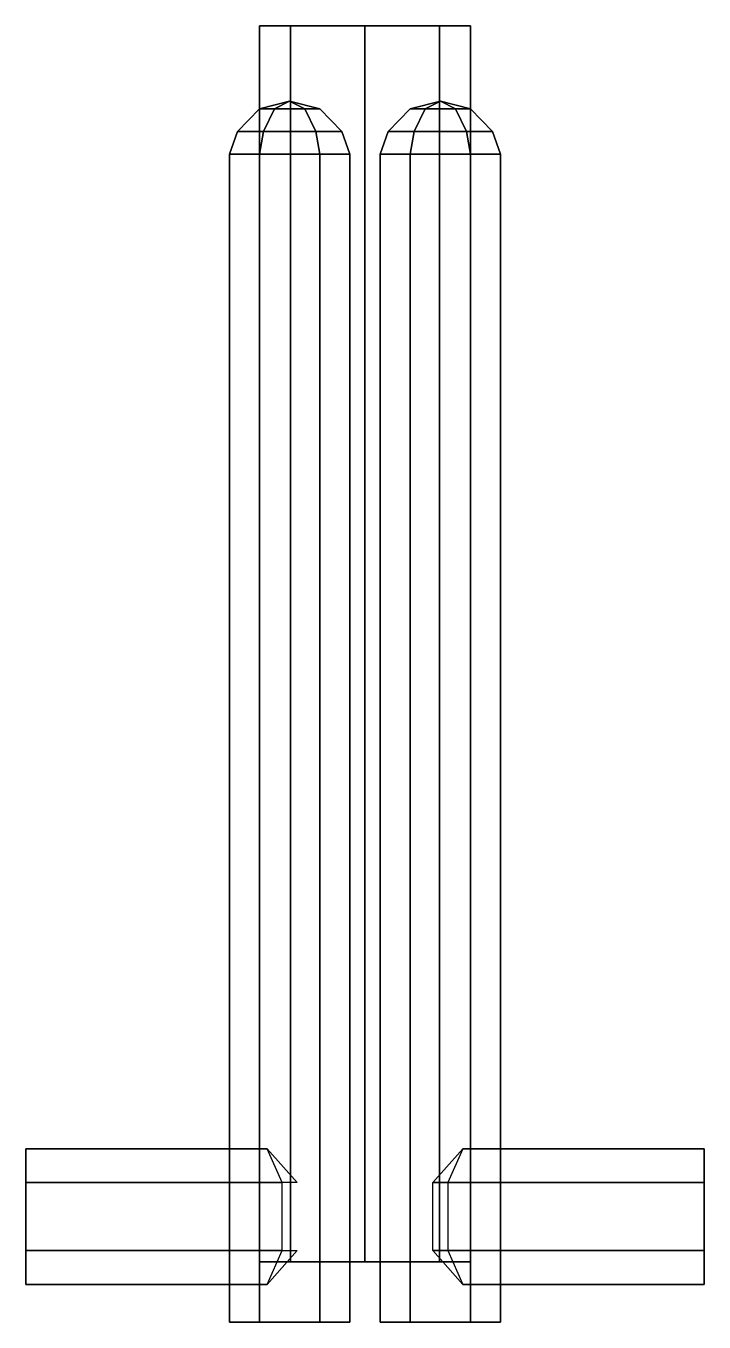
# Model space of a CAD drawing. Extents: x -0.45 to 0.45, y -0.14 to 1.58.
import ezdxf

# ---------------------------------------------------------------- set-up
doc = ezdxf.new("R2010")
doc.units = 0
doc.layers.add('SLEEVE', color=5, linetype='CONTINUOUS')

msp = doc.modelspace()

# ---------------------------------------------------------------- linework, layer by layer
at = {"layer": 'SLEEVE'}
for points in [[(-0.099, 1.58, 0.119), (-0.14, 1.58, 0.02), (-0.14, -0.06, 0.02), (-0.099, -0.06, 0.119)], [(-0.14, 1.58, 0.02), (-0.099, 1.58, -0.079), (-0.099, -0.06, -0.079), (-0.14, -0.06, 0.02)], [(0.099, 1.58, 0.119), (-0.14, 1.58, 0.02), (-0.099, 1.58, 0.119), (0, 1.58, 0.16)], [(0.14, 1.58, 0.02), (-0.099, 1.58, -0.079), (-0.14, 1.58, 0.02), (0.099, 1.58, 0.119)], [(0, 1.58, 0.16), (-0.099, 1.58, 0.119), (-0.099, -0.06, 0.119), (0, -0.06, 0.16)], [(-0.099, 1.58, -0.079), (0, 1.58, -0.12), (0, -0.06, -0.12), (-0.099, -0.06, -0.079)], [(0.099, 1.58, -0.079), (0, 1.58, -0.12), (-0.099, 1.58, -0.079), (0.14, 1.58, 0.02)], [(0.099, 1.58, 0.119), (0, 1.58, 0.16), (0, -0.06, 0.16), (0.099, -0.06, 0.119)], [(0, 1.58, -0.12), (0.099, 1.58, -0.079), (0.099, -0.06, -0.079), (0, -0.06, -0.12)], [(0.14, 1.58, 0.02), (0.099, 1.58, 0.119), (0.099, -0.06, 0.119), (0.14, -0.06, 0.02)], [(0.099, 1.58, -0.079), (0.14, 1.58, 0.02), (0.14, -0.06, 0.02), (0.099, -0.06, -0.079)], [(-0.1, 1.48, 0.23), (-0.14, 1.47, 0.23), (-0.12, 1.47, 0.2646), (-0.1, 1.48, 0.23)], [(-0.1, 1.48, 0.23), (-0.12, 1.47, 0.1954), (-0.14, 1.47, 0.23), (-0.1, 1.48, 0.23)], [(-0.1, 1.48, 0.23), (-0.12, 1.47, 0.2646), (-0.08, 1.47, 0.2646), (-0.1, 1.48, 0.23)], [(-0.1, 1.48, 0.23), (-0.08, 1.47, 0.1954), (-0.12, 1.47, 0.1954), (-0.1, 1.48, 0.23)], [(-0.1, 1.48, 0.23), (-0.08, 1.47, 0.2646), (-0.06, 1.47, 0.23), (-0.1, 1.48, 0.23)], [(-0.1, 1.48, 0.23), (-0.06, 1.47, 0.23), (-0.08, 1.47, 0.1954), (-0.1, 1.48, 0.23)], [(0.1, 1.48, 0.23), (0.06, 1.47, 0.23), (0.08, 1.47, 0.2646), (0.1, 1.48, 0.23)], [(0.1, 1.48, 0.23), (0.08, 1.47, 0.1954), (0.06, 1.47, 0.23), (0.1, 1.48, 0.23)], [(0.1, 1.48, 0.23), (0.08, 1.47, 0.2646), (0.12, 1.47, 0.2646), (0.1, 1.48, 0.23)], [(0.1, 1.48, 0.23), (0.12, 1.47, 0.1954), (0.08, 1.47, 0.1954), (0.1, 1.48, 0.23)], [(0.1, 1.48, 0.23), (0.12, 1.47, 0.2646), (0.14, 1.47, 0.23), (0.1, 1.48, 0.23)], [(0.1, 1.48, 0.23), (0.14, 1.47, 0.23), (0.12, 1.47, 0.1954), (0.1, 1.48, 0.23)], [(-0.14, 1.47, 0.23), (-0.1693, 1.44, 0.23), (-0.1346, 1.44, 0.29), (-0.12, 1.47, 0.2646)], [(-0.12, 1.47, 0.1954), (-0.1346, 1.44, 0.17), (-0.1693, 1.44, 0.23), (-0.14, 1.47, 0.23)], [(-0.12, 1.47, 0.2646), (-0.1346, 1.44, 0.29), (-0.0654, 1.44, 0.29), (-0.08, 1.47, 0.2646)], [(-0.08, 1.47, 0.1954), (-0.0654, 1.44, 0.17), (-0.1346, 1.44, 0.17), (-0.12, 1.47, 0.1954)], [(-0.08, 1.47, 0.2646), (-0.0654, 1.44, 0.29), (-0.0307, 1.44, 0.23), (-0.06, 1.47, 0.23)], [(-0.06, 1.47, 0.23), (-0.0307, 1.44, 0.23), (-0.0654, 1.44, 0.17), (-0.08, 1.47, 0.1954)], [(0.06, 1.47, 0.23), (0.0307, 1.44, 0.23), (0.0654, 1.44, 0.29), (0.08, 1.47, 0.2646)], [(0.08, 1.47, 0.1954), (0.0654, 1.44, 0.17), (0.0307, 1.44, 0.23), (0.06, 1.47, 0.23)], [(0.08, 1.47, 0.2646), (0.0654, 1.44, 0.29), (0.1346, 1.44, 0.29), (0.12, 1.47, 0.2646)], [(0.12, 1.47, 0.1954), (0.1346, 1.44, 0.17), (0.0654, 1.44, 0.17), (0.08, 1.47, 0.1954)], [(0.12, 1.47, 0.2646), (0.1346, 1.44, 0.29), (0.1693, 1.44, 0.23), (0.14, 1.47, 0.23)], [(0.14, 1.47, 0.23), (0.1693, 1.44, 0.23), (0.1346, 1.44, 0.17), (0.12, 1.47, 0.1954)], [(-0.1693, 1.44, 0.23), (-0.18, 1.41, 0.23), (-0.14, 1.41, 0.2993), (-0.1346, 1.44, 0.29)], [(-0.1346, 1.44, 0.17), (-0.14, 1.41, 0.1607), (-0.18, 1.41, 0.23), (-0.1693, 1.44, 0.23)], [(-0.1346, 1.44, 0.29), (-0.14, 1.41, 0.2993), (-0.06, 1.41, 0.2993), (-0.0654, 1.44, 0.29)], [(-0.0654, 1.44, 0.17), (-0.06, 1.41, 0.1607), (-0.14, 1.41, 0.1607), (-0.1346, 1.44, 0.17)], [(-0.0654, 1.44, 0.29), (-0.06, 1.41, 0.2993), (-0.02, 1.41, 0.23), (-0.0307, 1.44, 0.23)], [(-0.0307, 1.44, 0.23), (-0.02, 1.41, 0.23), (-0.06, 1.41, 0.1607), (-0.0654, 1.44, 0.17)], [(0.0307, 1.44, 0.23), (0.02, 1.41, 0.23), (0.06, 1.41, 0.2993), (0.0654, 1.44, 0.29)], [(0.0654, 1.44, 0.17), (0.06, 1.41, 0.1607), (0.02, 1.41, 0.23), (0.0307, 1.44, 0.23)], [(0.0654, 1.44, 0.29), (0.06, 1.41, 0.2993), (0.14, 1.41, 0.2993), (0.1346, 1.44, 0.29)], [(0.1346, 1.44, 0.17), (0.14, 1.41, 0.1607), (0.06, 1.41, 0.1607), (0.0654, 1.44, 0.17)], [(0.1346, 1.44, 0.29), (0.14, 1.41, 0.2993), (0.18, 1.41, 0.23), (0.1693, 1.44, 0.23)], [(0.1693, 1.44, 0.23), (0.18, 1.41, 0.23), (0.14, 1.41, 0.1607), (0.1346, 1.44, 0.17)], [(-0.14, 1.41, 0.2993), (-0.18, 1.41, 0.23), (-0.18, -0.14, 0.23), (-0.14, -0.14, 0.2993)], [(-0.18, 1.41, 0.23), (-0.14, 1.41, 0.1607), (-0.14, -0.14, 0.1607), (-0.18, -0.14, 0.23)], [(-0.06, 1.41, 0.2993), (-0.14, 1.41, 0.2993), (-0.14, -0.14, 0.2993), (-0.06, -0.14, 0.2993)], [(-0.14, 1.41, 0.1607), (-0.06, 1.41, 0.1607), (-0.06, -0.14, 0.1607), (-0.14, -0.14, 0.1607)], [(-0.02, 1.41, 0.23), (-0.06, 1.41, 0.2993), (-0.06, -0.14, 0.2993), (-0.02, -0.14, 0.23)], [(-0.06, 1.41, 0.1607), (-0.02, 1.41, 0.23), (-0.02, -0.14, 0.23), (-0.06, -0.14, 0.1607)], [(0.06, 1.41, 0.2993), (0.02, 1.41, 0.23), (0.02, -0.14, 0.23), (0.06, -0.14, 0.2993)], [(0.02, 1.41, 0.23), (0.06, 1.41, 0.1607), (0.06, -0.14, 0.1607), (0.02, -0.14, 0.23)], [(0.14, 1.41, 0.2993), (0.06, 1.41, 0.2993), (0.06, -0.14, 0.2993), (0.14, -0.14, 0.2993)], [(0.06, 1.41, 0.1607), (0.14, 1.41, 0.1607), (0.14, -0.14, 0.1607), (0.06, -0.14, 0.1607)], [(0.18, 1.41, 0.23), (0.14, 1.41, 0.2993), (0.14, -0.14, 0.2993), (0.18, -0.14, 0.23)], [(0.14, 1.41, 0.1607), (0.18, 1.41, 0.23), (0.18, -0.14, 0.23), (0.14, -0.14, 0.1607)], [(-0.11, 0.045, 0.0779), (-0.13, 0.09), (-0.45, 0.09), (-0.45, 0.045, 0.0779)], [(-0.13, 0.09), (-0.09, 0.045, -0.0779), (-0.45, 0.045, -0.0779), (-0.45, 0.09)], [(-0.45, 0.045, 0.0779), (-0.45, 0.09), (-0.45, 0.045, -0.0779), (-0.45, -0.045, 0.0779)], [(0.45, 0.09), (0.45, 0.045, -0.0779), (0.09, 0.045, -0.0779), (0.13, 0.09)], [(0.45, 0.045, 0.0779), (0.45, 0.09), (0.13, 0.09), (0.11, 0.045, 0.0779)], [(0.45, -0.09), (0.45, 0.09), (0.45, 0.045, 0.0779), (0.45, -0.045, 0.0779)], [(0.45, -0.045, -0.0779), (0.45, 0.045, -0.0779), (0.45, 0.09), (0.45, -0.09)], [(-0.11, -0.045, 0.0779), (-0.11, 0.045, 0.0779), (-0.45, 0.045, 0.0779), (-0.45, -0.045, 0.0779)], [(-0.14, 0.045, -0.0779), (-0.14, -0.045, -0.0779), (-0.45, -0.045, -0.0779), (-0.45, 0.045, -0.0779)], [(-0.45, -0.045, 0.0779), (-0.45, 0.045, -0.0779), (-0.45, -0.045, -0.0779), (-0.45, -0.09)], [(0.45, 0.045, -0.0779), (0.45, -0.045, -0.0779), (0.09, -0.045, -0.0779), (0.09, 0.045, -0.0779)], [(0.45, -0.045, 0.0779), (0.45, 0.045, 0.0779), (0.11, 0.045, 0.0779), (0.11, -0.045, 0.0779)], [(-0.13, -0.09), (-0.11, -0.045, 0.0779), (-0.45, -0.045, 0.0779), (-0.45, -0.09)], [(-0.09, -0.045, -0.0779), (-0.13, -0.09), (-0.45, -0.09), (-0.45, -0.045, -0.0779)], [(0.45, -0.045, -0.0779), (0.45, -0.09), (0.13, -0.09), (0.09, -0.045, -0.0779)], [(0.45, -0.09), (0.45, -0.045, 0.0779), (0.11, -0.045, 0.0779), (0.13, -0.09)], [(-0.02, -0.14, 0.23), (-0.18, -0.14, 0.23), (-0.14, -0.14, 0.1607), (-0.06, -0.14, 0.1607)], [(-0.06, -0.14, 0.2993), (-0.14, -0.14, 0.2993), (-0.18, -0.14, 0.23), (-0.02, -0.14, 0.23)], [(0.14, -0.14, 0.2993), (0.06, -0.14, 0.2993), (0.02, -0.14, 0.23), (0.18, -0.14, 0.23)], [(0.18, -0.14, 0.23), (0.02, -0.14, 0.23), (0.06, -0.14, 0.1607), (0.14, -0.14, 0.1607)]]:
    msp.add_3dface(points, dxfattribs=at)

doc.saveas('drawing.dxf')
